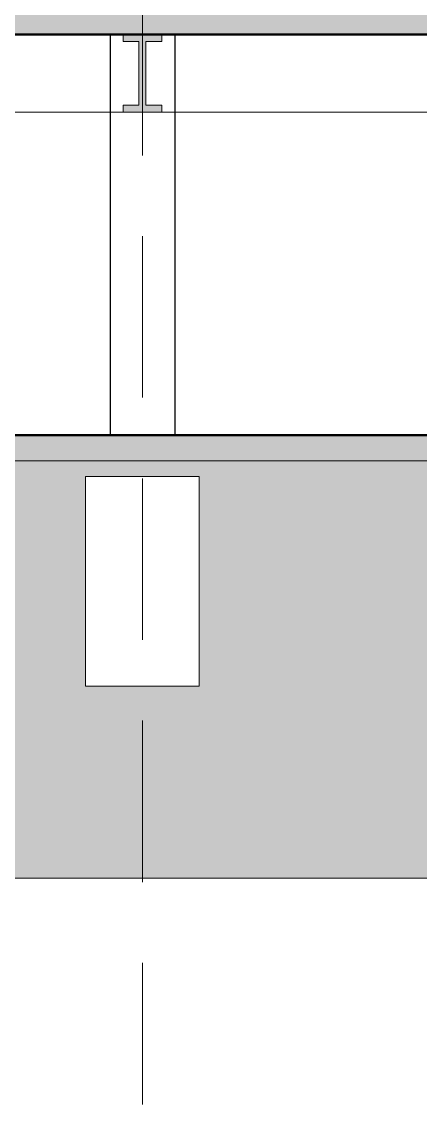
# Model space of a CAD drawing. Header units: millimetres. Extents: x 1135 to 1350, y 205 to 283.
# Drawn here: x 1198.06 to 1201.14, y 205.12 to 213.5 of the extents above; entities that cross this region are included whole.
import ezdxf

# ---------------------------------------------------------------- set-up
doc = ezdxf.new("R2010")
doc.units = ezdxf.units.MM
doc.header["$LTSCALE"] = 10
doc.linetypes.add('DASHED2', pattern=[0.375, 0.25, -0.125])
for name, color, linetype, lineweight in [('cinza 03', 252, 'Continuous', 13), ('HACHT', 90, 'Continuous', 9), ('linha estutura', 252, 'Continuous', 13), ('PAREDES 2', 50, 'Continuous', 50), ('pn 02', 16, 'Continuous', 20), ('PN-01', 90, 'Continuous', 13), ('PN-03', 180, 'Continuous', 30)]:
    doc.layers.add(name, color=color, linetype=linetype, lineweight=lineweight)

msp = doc.modelspace()

# ---------------------------------------------------------------- hatches: boundary and pattern name
at = {"layer": 'cinza 03'}
h = msp.add_hatch(dxfattribs=at)
h.set_pattern_fill('SOLO2', color=256, style=0)
h.set_pattern_definition([(45, (759.0659, 189.21928), (0.2, 0.6), [0.5656854, -0.5656854]), (45, (759.1659, 189.11928), (0.2, 0.6), [0.5656854, -0.5656854]), (315, (759.2659, 189.1193), (0.6, 0.2), [0.2828427, -0.2828427]), (315, (759.3659, 189.2193), (0.6, 0.2), [0.2828427, -0.2828427]), (315, (759.4659, 189.3193), (0.6, 0.2), [0.2828427, -0.2828427]), (315, (759.5659, 189.4193), (0.6, 0.2), [0.2828427, -0.2828427])])
h.paths.add_polyline_path([(1192.5535, 209.9795), (1192.9934, 209.9795), (1192.9934, 210.1), (1186.9934, 210.1), (1186.9934, 206.8702), (1192.9934, 206.8702), (1192.9934, 208.3567), (1192.5535, 208.3567)])
h.paths.add_polyline_path([(1198.5535, 209.9795), (1198.9934, 209.9795), (1198.9934, 210.1), (1192.9934, 210.1), (1192.9934, 209.9795), (1193.4333, 209.9795), (1193.4333, 208.3567), (1192.9934, 208.3567), (1192.9934, 206.8702), (1198.9934, 206.8702), (1198.9934, 208.3567), (1198.5535, 208.3567)])
h.paths.add_polyline_path([(1204.9934, 208.3567), (1204.5535, 208.3567), (1204.5535, 209.9795), (1204.9934, 209.9795), (1204.9934, 210.1), (1198.9934, 210.1), (1198.9934, 209.9795), (1199.4333, 209.9795), (1199.4333, 208.3567), (1198.9934, 208.3567), (1198.9934, 206.8702), (1204.9934, 206.8702)])
h.paths.add_polyline_path([(1210.9934, 208.3567), (1210.5535, 208.3567), (1210.5535, 209.9795), (1210.9934, 209.9795), (1210.9934, 210.1), (1204.9934, 210.1), (1204.9934, 209.9795), (1205.4333, 209.9795), (1205.4333, 208.3567), (1204.9934, 208.3567), (1204.9934, 206.8702), (1210.9934, 206.8702)])
h.paths.add_polyline_path([(1216.9934, 208.3567), (1216.5535, 208.3567), (1216.5535, 209.9795), (1216.9934, 209.9795), (1216.9934, 210.1), (1210.9934, 210.1), (1210.9934, 209.9795), (1211.4333, 209.9795), (1211.4333, 208.3567), (1210.9934, 208.3567), (1210.9934, 206.8702), (1216.9934, 206.8702)])
h.paths.add_polyline_path([(1222.9934, 208.3567), (1222.5535, 208.3567), (1222.5535, 209.9795), (1222.9934, 209.9795), (1222.9934, 210.1), (1216.9934, 210.1), (1216.9934, 209.9795), (1217.4333, 209.9795), (1217.4333, 208.3567), (1216.9934, 208.3567), (1216.9934, 206.8702), (1222.9934, 206.8702)])
h.paths.add_polyline_path([(1228.9934, 208.3567), (1228.5535, 208.3567), (1228.5535, 209.9795), (1228.9934, 209.9795), (1228.9934, 210.1), (1222.9934, 210.1), (1222.9934, 209.9795), (1223.4333, 209.9795), (1223.4333, 208.3567), (1222.9934, 208.3567), (1222.9934, 206.8702), (1228.9934, 206.8702)])
h.paths.add_polyline_path([(1235.4434, 210.1), (1228.9934, 210.1), (1228.9934, 209.9795), (1229.4333, 209.9795), (1229.4333, 208.3567), (1228.9934, 208.3567), (1228.9934, 206.8702), (1235.4434, 206.8702)])
h.paths.add_polyline_path([(1235.4434, 220.7), (1229.1184, 220.7), (1229.1184, 220.2), (1235.4434, 220.2)])
at = {"layer": 'HACHT'}
h = msp.add_hatch(color=256, dxfattribs=at)
h.paths.add_polyline_path([(1204.9934, 216.9), (1204.9934, 216.7), (1205.1434, 216.7), (1209.8472, 216.7), (1209.8472, 216.9)])
h.paths.add_polyline_path([(1209.8472, 213.4), (1209.8472, 213.6), (1204.9934, 213.6), (1204.9934, 213.4)])
h.paths.add_polyline_path([(1198.9934, 216.9), (1198.9934, 216.7), (1199.1434, 216.7), (1204.9934, 216.7), (1204.9934, 216.9)])
h.paths.add_polyline_path([(1198.9934, 216.7), (1198.9934, 216.9), (1192.9934, 216.9), (1192.9934, 216.7), (1193.1434, 216.7)])
h.paths.add_polyline_path([(1198.9934, 213.4), (1198.9934, 213.6), (1192.9934, 213.6), (1192.9934, 213.4)])
h.paths.add_polyline_path([(1204.9934, 213.4), (1204.9934, 213.6), (1198.9934, 213.6), (1198.9934, 213.4)])
msp.add_hatch(color=256, dxfattribs=at).paths.add_polyline_path([(1198.8434, 212.8525), (1198.8434, 212.7991), (1199.1434, 212.7991), (1199.1434, 212.8525), (1199.0201, 212.8525), (1199.0201, 213.3466), (1199.1434, 213.3466), (1199.1434, 213.4), (1198.8434, 213.4), (1198.8434, 213.3466), (1198.9667, 213.3466), (1198.9667, 212.8525)])
at = {"layer": 'PN-01'}
h = msp.add_hatch(color=256, dxfattribs=at)
h.paths.add_polyline_path([(1192.9934, 210.3), (1186.9934, 210.3), (1186.9934, 210.1), (1192.9934, 210.1)])
h.paths.add_polyline_path([(1198.9934, 210.3), (1192.9934, 210.3), (1192.9934, 210.1), (1198.9934, 210.1)])
h.paths.add_polyline_path([(1204.9934, 210.3), (1198.9934, 210.3), (1198.9934, 210.1), (1204.9934, 210.1)])
h.paths.add_polyline_path([(1210.9934, 210.3), (1204.9934, 210.3), (1204.9934, 210.1), (1210.9934, 210.1)])

# ---------------------------------------------------------------- linework, layer by layer
at = {"layer": 'HACHT'}
msp.add_line((1186.3702, 206.8702), (1241.4182, 206.8702), dxfattribs=at)
at = {"layer": 'linha estutura', "linetype": 'DASHED2', "ltscale": 0.5}
msp.add_line((1198.9934, 277.4642), (1198.9934, 205.1185), dxfattribs=at)
at = {"layer": 'PAREDES 2'}
for p, q in [((1180.2088, 213.4), (1209.8472, 213.4)), ((1145.8684, 210.3), (1236.5023, 210.3))]:
    msp.add_line(p, q, dxfattribs=at)
at = {"layer": 'pn 02'}
msp.add_line((1193.0684, 212.8), (1236.5023, 212.8), dxfattribs=at)
at = {"layer": 'pn 02', "linetype": 'Continuous'}
msp.add_lwpolyline([(1198.8434, 212.8525), (1198.8434, 212.7991), (1199.1434, 212.7991), (1199.1434, 212.8525), (1199.0201, 212.8525), (1199.0201, 213.3466), (1199.1434, 213.3466), (1199.1434, 213.4), (1198.8434, 213.4), (1198.8434, 213.3466), (1198.9667, 213.3466), (1198.9667, 212.8525)], close=True, dxfattribs=at)
at = {"layer": 'PN-01'}
for p, q in [((1198.8434, 212.8), (1199.1434, 212.8)), ((1145.8684, 210.1), (1236.7523, 210.1))]:
    msp.add_line(p, q, dxfattribs=at)
msp.add_lwpolyline([(1198.5535, 209.9795), (1199.4333, 209.9795), (1199.4333, 208.3567), (1198.5535, 208.3567)], close=True, dxfattribs=at)
at = {"layer": 'PN-03'}
for p, q in [((1198.7434, 213.4), (1198.7434, 210.3)), ((1199.2434, 213.4), (1199.2434, 210.3))]:
    msp.add_line(p, q, dxfattribs=at)

doc.saveas('drawing.dxf')
